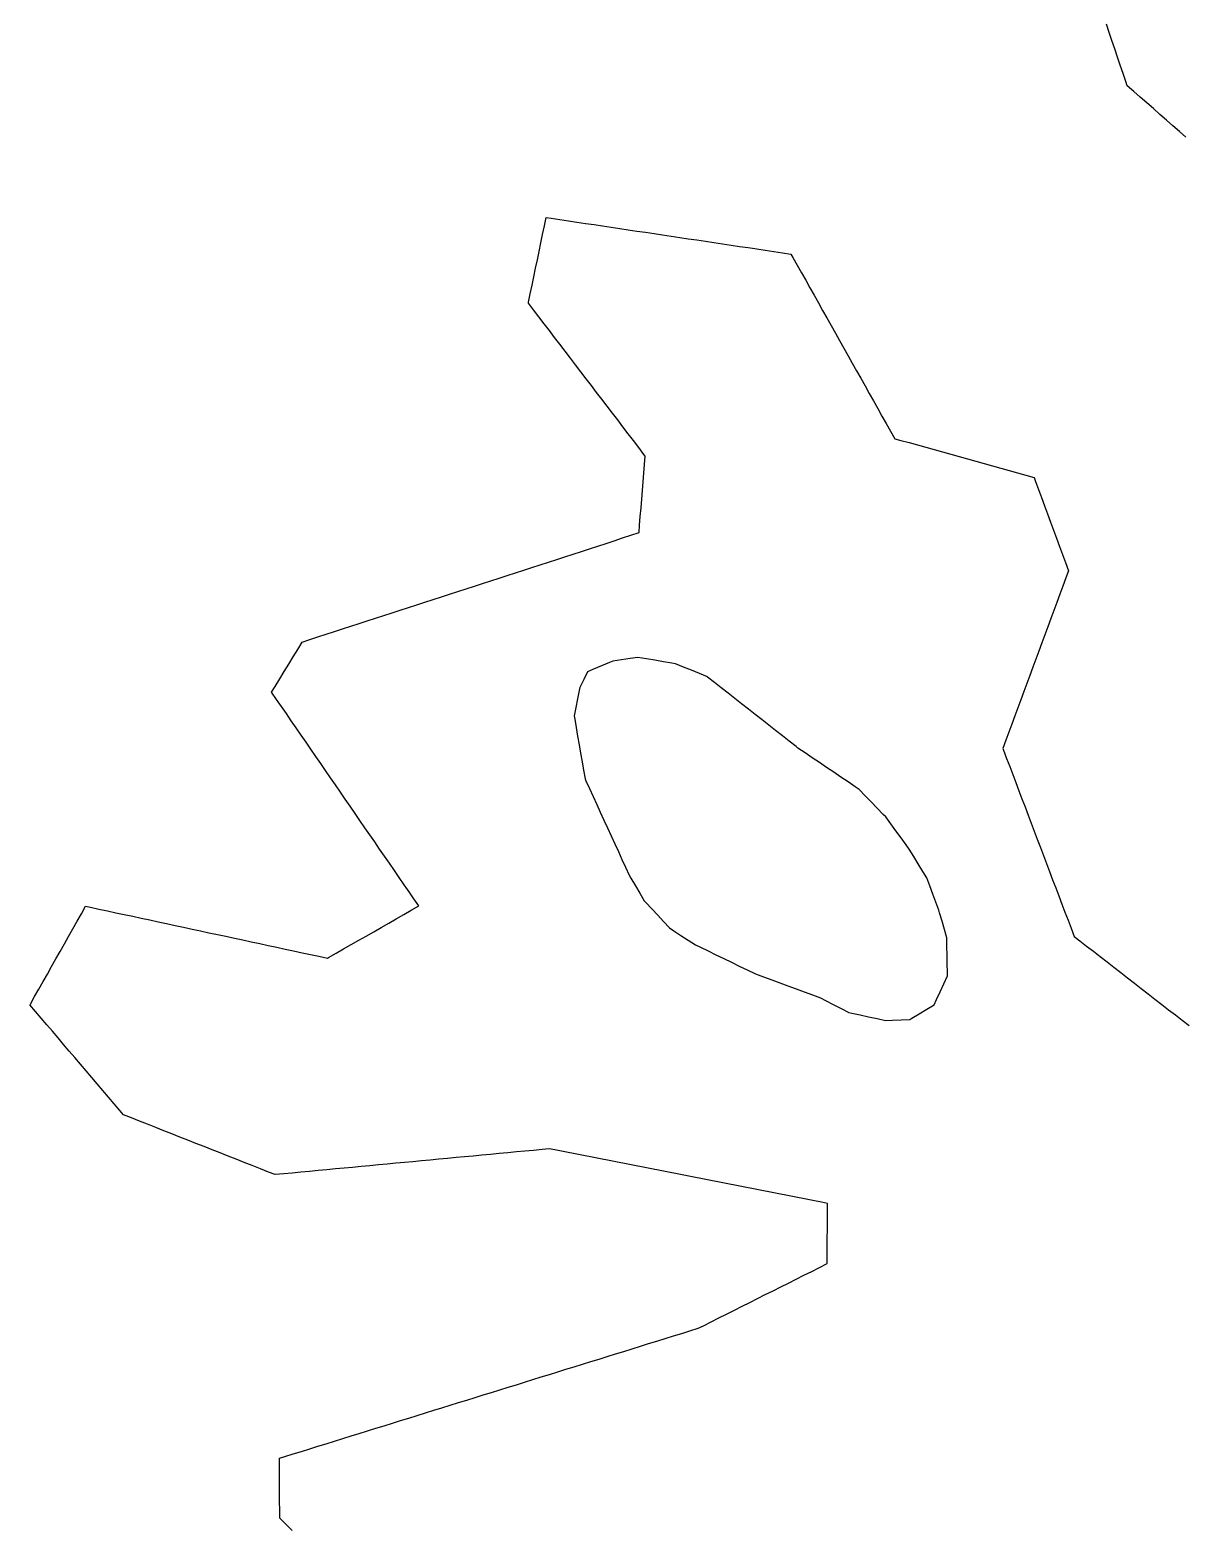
# Model space of a CAD drawing. Header units: millimetres. Extents: x 32 to 3054, y 42 to 5568.
# Drawn here: x 2490.4 to 2623.8, y 4009.3 to 4182.5 of the extents above; entities that cross this region are included whole.
import ezdxf

# ---------------------------------------------------------------- set-up
doc = ezdxf.new("R2010")
doc.units = ezdxf.units.MM
for name, color, linetype in [('ALL_ISLANDS', 7, 'Continuous'), ('OUTLINE_ISLAND_01', 7, 'Continuous'), ('OUTLINE_ISLAND_15', 7, 'Continuous')]:
    doc.layers.add(name, color=color, linetype=linetype)

msp = doc.modelspace()

# ---------------------------------------------------------------- linework, layer by layer
at = {"layer": 'ALL_ISLANDS'}
for points in [[(2623.9248, 4170.1425), (2623.1708, 4170.7994), (2622.4168, 4171.4562), (2621.6628, 4172.1131), (2620.9088, 4172.77), (2620.1548, 4173.4269), (2619.4008, 4174.0837), (2618.6468, 4174.7406), (2617.8928, 4175.3975), (2617.1388, 4176.0544), (2616.9712, 4176.5511), (2616.6515, 4177.4986), (2616.3319, 4178.4461), (2616.0122, 4179.3937), (2615.6925, 4180.3412), (2615.3728, 4181.2887), (2615.0531, 4182.2362), (2614.7334, 4183.1838)], [(2520.6533, 4009.1236), (2519.9451, 4009.8296), (2519.2369, 4010.5356), (2519.2309, 4011.4699), (2519.2245, 4012.4699), (2519.2181, 4013.4699), (2519.2117, 4014.4699), (2519.2053, 4015.4699), (2519.1989, 4016.4698), (2519.1925, 4017.4698), (2519.8279, 4017.667), (2520.7829, 4017.9634), (2521.738, 4018.2598), (2522.6931, 4018.5562), (2523.6481, 4018.8526), (2524.6032, 4019.1489), (2525.5583, 4019.4453), (2526.5133, 4019.7417), (2527.4684, 4020.0381), (2528.4235, 4020.3345), (2529.3785, 4020.6309), (2530.3336, 4020.9273), (2531.2887, 4021.2237), (2532.2437, 4021.5201), (2533.1988, 4021.8164), (2534.1539, 4022.1128), (2535.109, 4022.4092), (2536.064, 4022.7056), (2537.0191, 4023.002), (2537.9742, 4023.2984), (2538.9292, 4023.5948), (2539.8843, 4023.8912), (2540.8394, 4024.1875), (2541.7944, 4024.4839), (2542.7495, 4024.7803), (2543.7046, 4025.0767), (2544.6596, 4025.3731), (2545.6147, 4025.6695), (2546.5698, 4025.9659), (2547.5248, 4026.2623), (2548.4799, 4026.5587), (2549.435, 4026.855), (2550.39, 4027.1514), (2551.3451, 4027.4478), (2552.3002, 4027.7442), (2553.2552, 4028.0406), (2554.2103, 4028.337), (2555.1654, 4028.6334), (2556.1204, 4028.9298), (2557.0755, 4029.2262), (2558.0306, 4029.5225), (2558.9856, 4029.8189), (2559.9407, 4030.1153), (2560.8958, 4030.4117), (2561.8508, 4030.7081), (2562.8059, 4031.0045), (2563.761, 4031.3009), (2564.716, 4031.5973), (2565.6711, 4031.8937), (2566.6262, 4032.19), (2567.5812, 4032.4864), (2568.1756, 4032.7845), (2569.0694, 4033.2329), (2569.9633, 4033.6812), (2570.8571, 4034.1295), (2571.751, 4034.5779), (2572.6449, 4035.0262), (2573.5387, 4035.4746), (2574.4326, 4035.9229), (2575.3265, 4036.3712), (2576.2203, 4036.8196), (2577.1142, 4037.2679), (2578.0081, 4037.7163), (2578.9019, 4038.1646), (2579.7958, 4038.6129), (2580.6896, 4039.0613), (2581.5835, 4039.5096), (2582.4774, 4039.958), (2582.4823, 4040.9166), (2582.4874, 4041.9166), (2582.4925, 4042.9166), (2582.4976, 4043.9165), (2582.5027, 4044.9165), (2582.5078, 4045.9165), (2582.5129, 4046.9165), (2581.8089, 4047.0547), (2580.8277, 4047.2473), (2579.8464, 4047.4399), (2578.8651, 4047.6325), (2577.8838, 4047.825), (2576.9025, 4048.0176), (2575.9213, 4048.2102), (2574.94, 4048.4028), (2573.9587, 4048.5954), (2572.9774, 4048.788), (2571.9961, 4048.9806), (2571.0149, 4049.1732), (2570.0336, 4049.3658), (2569.0523, 4049.5584), (2568.071, 4049.751), (2567.0898, 4049.9436), (2566.1085, 4050.1362), (2565.1272, 4050.3288), (2564.1459, 4050.5214), (2563.1646, 4050.714), (2562.1834, 4050.9066), (2561.2021, 4051.0992), (2560.2208, 4051.2918), (2559.2395, 4051.4843), (2558.2582, 4051.6769), (2557.277, 4051.8695), (2556.2957, 4052.0621), (2555.3144, 4052.2547), (2554.3331, 4052.4473), (2553.3519, 4052.6399), (2552.3706, 4052.8325), (2551.3893, 4053.0251), (2550.408, 4053.2177), (2549.5579, 4053.1379), (2548.5623, 4053.0443), (2547.5667, 4052.9508), (2546.5711, 4052.8573), (2545.5755, 4052.7638), (2544.5798, 4052.6703), (2543.5842, 4052.5768), (2542.5886, 4052.4833), (2541.593, 4052.3897), (2540.5974, 4052.2962), (2539.6018, 4052.2027), (2538.6061, 4052.1092), (2537.6105, 4052.0157), (2536.6149, 4051.9222), (2535.6193, 4051.8287), (2534.6237, 4051.7352), (2533.628, 4051.6416), (2532.6324, 4051.5481), (2531.6368, 4051.4546), (2530.6412, 4051.3611), (2529.6456, 4051.2676), (2528.65, 4051.1741), (2527.6543, 4051.0806), (2526.6587, 4050.987), (2525.6631, 4050.8935), (2524.6675, 4050.8), (2523.6719, 4050.7065), (2522.6762, 4050.613), (2521.6806, 4050.5195), (2520.685, 4050.426), (2519.6894, 4050.3324), (2518.6938, 4050.2389), (2517.9274, 4050.5417), (2516.9974, 4050.9092), (2516.0674, 4051.2767), (2515.1374, 4051.6442), (2514.2073, 4052.0117), (2513.2773, 4052.3792), (2512.3473, 4052.7467), (2511.4173, 4053.1142), (2510.4872, 4053.4817), (2509.5572, 4053.8492), (2508.6272, 4054.2167), (2507.6972, 4054.5842), (2506.7671, 4054.9517), (2505.8371, 4055.3192), (2504.9071, 4055.6867), (2503.9771, 4056.0542), (2503.047, 4056.4216), (2502.117, 4056.7891), (2501.187, 4057.1566), (2500.7516, 4057.6684), (2500.1037, 4058.4301), (2499.4557, 4059.1917), (2498.8078, 4059.9534), (2498.1598, 4060.7151), (2497.5119, 4061.4768), (2496.8639, 4062.2384), (2496.216, 4063.0001), (2495.568, 4063.7618), (2494.9201, 4064.5235), (2494.2721, 4065.2852), (2493.6241, 4066.0468), (2492.9762, 4066.8085), (2492.3282, 4067.5702), (2491.6803, 4068.3319), (2491.0323, 4069.0936), (2490.3844, 4069.8552), (2490.4295, 4069.9353), (2490.9203, 4070.8066), (2491.4111, 4071.6779), (2491.9019, 4072.5492), (2492.3927, 4073.4205), (2492.8834, 4074.2917), (2493.3742, 4075.163), (2493.865, 4076.0343), (2494.3558, 4076.9056), (2494.8466, 4077.7769), (2495.3374, 4078.6481), (2495.8282, 4079.5194), (2496.319, 4080.3907), (2496.8098, 4081.262), (2497.3714, 4081.1413), (2498.3491, 4080.9312), (2499.3268, 4080.7211), (2500.3045, 4080.5111), (2501.2822, 4080.301), (2502.2599, 4080.0909), (2503.2376, 4079.8809), (2504.2152, 4079.6708), (2505.1929, 4079.4607), (2506.1706, 4079.2507), (2507.1483, 4079.0406), (2508.126, 4078.8305), (2509.1037, 4078.6205), (2510.0814, 4078.4104), (2511.0591, 4078.2003), (2512.0367, 4077.9903), (2513.0144, 4077.7802), (2513.9921, 4077.5701), (2514.9698, 4077.36), (2515.9475, 4077.15), (2516.9252, 4076.9399), (2517.9029, 4076.7298), (2518.8805, 4076.5198), (2519.8582, 4076.3097), (2520.8359, 4076.0996), (2521.8136, 4075.8896), (2522.7913, 4075.6795), (2523.769, 4075.4694), (2524.7467, 4075.2594), (2524.881, 4075.3361), (2525.7493, 4075.8321), (2526.6176, 4076.3281), (2527.4859, 4076.8241), (2528.3542, 4077.3202), (2529.2225, 4077.8162), (2530.0909, 4078.3122), (2530.9592, 4078.8082), (2531.8275, 4079.3042), (2532.6958, 4079.8003), (2533.5641, 4080.2963), (2534.4324, 4080.7923), (2535.3007, 4081.2883), (2534.7433, 4082.0981), (2534.1763, 4082.9218), (2533.6093, 4083.7455), (2533.0422, 4084.5692), (2532.4752, 4085.3929), (2531.9082, 4086.2166), (2531.3412, 4087.0403), (2530.7742, 4087.864), (2530.2072, 4088.6877), (2529.6401, 4089.5115), (2529.0731, 4090.3352), (2528.5061, 4091.1589), (2527.9391, 4091.9826), (2527.3721, 4092.8063), (2526.8051, 4093.63), (2526.2381, 4094.4537), (2525.671, 4095.2774), (2525.104, 4096.1011), (2524.537, 4096.9248), (2523.97, 4097.7485), (2523.403, 4098.5722), (2522.836, 4099.3959), (2522.2689, 4100.2196), (2521.7019, 4101.0434), (2521.1349, 4101.8671), (2520.5679, 4102.6908), (2520.0009, 4103.5145), (2519.4339, 4104.3382), (2518.8668, 4105.1619), (2518.2998, 4105.9856), (2518.712, 4106.6632), (2519.2318, 4107.5175), (2519.7515, 4108.3718), (2520.2713, 4109.2261), (2520.791, 4110.0805), (2521.3107, 4110.9348), (2521.8305, 4111.7891), (2522.6948, 4112.0699), (2523.6458, 4112.3789), (2524.5969, 4112.6879), (2525.548, 4112.9969), (2526.499, 4113.3059), (2527.4501, 4113.6148), (2528.4012, 4113.9238), (2529.3522, 4114.2328), (2530.3033, 4114.5418), (2531.2544, 4114.8508), (2532.2055, 4115.1598), (2533.1565, 4115.4687), (2534.1076, 4115.7777), (2535.0587, 4116.0867), (2536.0097, 4116.3957), (2536.9608, 4116.7047), (2537.9119, 4117.0137), (2538.8629, 4117.3226), (2539.814, 4117.6316), (2540.7651, 4117.9406), (2541.7161, 4118.2496), (2542.6672, 4118.5586), (2543.6183, 4118.8676), (2544.5693, 4119.1766), (2545.5204, 4119.4855), (2546.4715, 4119.7945), (2547.4225, 4120.1035), (2548.3736, 4120.4125), (2549.3247, 4120.7215), (2550.2757, 4121.0305), (2551.2268, 4121.3394), (2552.1779, 4121.6484), (2553.1289, 4121.9574), (2554.08, 4122.2664), (2555.0311, 4122.5754), (2555.9821, 4122.8844), (2556.9332, 4123.1933), (2557.8843, 4123.5023), (2558.8353, 4123.8113), (2559.7864, 4124.1203), (2560.7375, 4124.4293), (2560.8092, 4125.3117), (2560.8902, 4126.3084), (2560.9712, 4127.3051), (2561.0522, 4128.3018), (2561.1333, 4129.2985), (2561.2143, 4130.2952), (2561.2953, 4131.2919), (2561.3763, 4132.2887), (2561.4573, 4133.2854), (2561.3091, 4133.4794), (2560.702, 4134.2741), (2560.095, 4135.0687), (2559.4879, 4135.8634), (2558.8809, 4136.6581), (2558.2738, 4137.4527), (2557.6668, 4138.2474), (2557.0597, 4139.0421), (2556.4527, 4139.8367), (2555.8456, 4140.6314), (2555.2386, 4141.4261), (2554.6316, 4142.2207), (2554.0245, 4143.0154), (2553.4175, 4143.8101), (2552.8104, 4144.6047), (2552.2034, 4145.3994), (2551.5963, 4146.194), (2550.9893, 4146.9887), (2550.3822, 4147.7834), (2549.7752, 4148.578), (2549.1681, 4149.3727), (2548.5611, 4150.1674), (2547.954, 4150.962), (2547.9749, 4151.0622), (2548.1788, 4152.0412), (2548.3827, 4153.0202), (2548.5865, 4153.9992), (2548.7904, 4154.9781), (2548.9943, 4155.9571), (2549.1982, 4156.9361), (2549.4021, 4157.9151), (2549.606, 4158.8941), (2549.8099, 4159.8731), (2550.0138, 4160.8521), (2550.6011, 4160.7643), (2551.5902, 4160.6165), (2552.5792, 4160.4687), (2553.5682, 4160.3208), (2554.5572, 4160.173), (2555.5462, 4160.0252), (2556.5352, 4159.8774), (2557.5242, 4159.7295), (2558.5132, 4159.5817), (2559.5023, 4159.4339), (2560.4913, 4159.2861), (2561.4803, 4159.1382), (2562.4693, 4158.9904), (2563.4583, 4158.8426), (2564.4473, 4158.6948), (2565.4363, 4158.5469), (2566.4254, 4158.3991), (2567.4144, 4158.2513), (2568.4034, 4158.1035), (2569.3924, 4157.9556), (2570.3814, 4157.8078), (2571.3704, 4157.66), (2572.3594, 4157.5122), (2573.3485, 4157.3643), (2574.3375, 4157.2165), (2575.3265, 4157.0687), (2576.3155, 4156.9209), (2577.3045, 4156.773), (2578.2935, 4156.6252), (2578.5228, 4156.2168), (2579.0124, 4155.3448), (2579.502, 4154.4729), (2579.9915, 4153.6009), (2580.4811, 4152.7289), (2580.9707, 4151.857), (2581.4603, 4150.985), (2581.9498, 4150.113), (2582.4394, 4149.2411), (2582.929, 4148.3691), (2583.4185, 4147.4971), (2583.9081, 4146.6252), (2584.3977, 4145.7532), (2584.8872, 4144.8813), (2585.3768, 4144.0093), (2585.8664, 4143.1373), (2586.356, 4142.2654), (2586.8455, 4141.3934), (2587.3351, 4140.5214), (2587.8247, 4139.6495), (2588.3142, 4138.7775), (2588.8038, 4137.9055), (2589.2934, 4137.0336), (2589.783, 4136.1616), (2590.2725, 4135.2897), (2590.9676, 4135.0966), (2591.9311, 4134.8289), (2592.8946, 4134.5613), (2593.8581, 4134.2937), (2594.8216, 4134.026), (2595.7852, 4133.7584), (2596.7487, 4133.4907), (2597.7122, 4133.2231), (2598.6757, 4132.9554), (2599.6392, 4132.6878), (2600.6028, 4132.4202), (2601.5663, 4132.1525), (2602.5298, 4131.8849), (2603.4933, 4131.6172), (2604.4568, 4131.3496), (2605.4203, 4131.0819), (2606.3839, 4130.8143), (2606.5553, 4130.3493), (2606.9013, 4129.411), (2607.2472, 4128.4728), (2607.5932, 4127.5345), (2607.9392, 4126.5963), (2608.2851, 4125.658), (2608.6311, 4124.7198), (2608.977, 4123.7815), (2609.323, 4122.8433), (2609.6689, 4121.905), (2610.0149, 4120.9667), (2610.3608, 4120.0285), (2610.0508, 4119.1895), (2609.7041, 4118.2515), (2609.3575, 4117.3135), (2609.0108, 4116.3755), (2608.6642, 4115.4375), (2608.3175, 4114.4995), (2607.9708, 4113.5615), (2607.6242, 4112.6235), (2607.2775, 4111.6855), (2606.9309, 4110.7475), (2606.5842, 4109.8095), (2606.2376, 4108.8715), (2605.8909, 4107.9335), (2605.5443, 4106.9956), (2605.1976, 4106.0576), (2604.851, 4105.1196), (2604.5043, 4104.1816), (2604.1577, 4103.2436), (2603.811, 4102.3056), (2603.4644, 4101.3676), (2603.1177, 4100.4296), (2602.7711, 4099.4916), (2602.8512, 4099.2803), (2603.2056, 4098.3452), (2603.5601, 4097.4102), (2603.9145, 4096.4751), (2604.269, 4095.54), (2604.6235, 4094.6049), (2604.9779, 4093.6699), (2605.3324, 4092.7348), (2605.6868, 4091.7997), (2606.0413, 4090.8647), (2606.3957, 4089.9296), (2606.7502, 4088.9945), (2607.1047, 4088.0594), (2607.4591, 4087.1244), (2607.8136, 4086.1893), (2608.168, 4085.2542), (2608.5225, 4084.3192), (2608.877, 4083.3841), (2609.2314, 4082.449), (2609.5859, 4081.5139), (2609.9403, 4080.5789), (2610.2948, 4079.6438), (2610.6492, 4078.7087), (2611.0037, 4077.7737), (2611.6481, 4077.2735), (2612.438, 4076.6603), (2613.228, 4076.0472), (2614.0179, 4075.434), (2614.8079, 4074.8208), (2615.5978, 4074.2077), (2616.3878, 4073.5945), (2617.1777, 4072.9813), (2617.9677, 4072.3682), (2618.7576, 4071.755), (2619.5476, 4071.1418), (2620.3376, 4070.5287), (2621.1275, 4069.9155), (2621.9175, 4069.3023), (2622.7074, 4068.6892), (2623.4974, 4068.076), (2624.2873, 4067.4628)]]:
    msp.add_lwpolyline(points, dxfattribs=at)
msp.add_lwpolyline([(2554.7997, 4108.3395), (2554.3524, 4107.4451), (2553.9052, 4106.5507), (2553.8324, 4106.1868), (2553.636, 4105.2063), (2553.4397, 4104.2258), (2553.2434, 4103.2452), (2553.3068, 4102.8793), (2553.4777, 4101.894), (2553.6485, 4100.9087), (2553.8194, 4099.9234), (2553.9902, 4098.9381), (2554.1611, 4097.9528), (2554.3319, 4096.9676), (2554.5028, 4095.9823), (2554.6046, 4095.7598), (2555.0206, 4094.8504), (2555.4367, 4093.9411), (2555.8527, 4093.0317), (2556.2688, 4092.1224), (2556.6849, 4091.2131), (2557.1009, 4090.3037), (2557.517, 4089.3944), (2557.933, 4088.4851), (2558.3491, 4087.5757), (2558.7652, 4086.6664), (2559.1812, 4085.7571), (2559.5973, 4084.8477), (2559.8101, 4084.4859), (2560.3172, 4083.624), (2560.8243, 4082.7621), (2561.3313, 4081.9002), (2561.5353, 4081.6805), (2562.2156, 4080.9476), (2562.8959, 4080.2146), (2563.5761, 4079.4817), (2564.2564, 4078.7487), (2564.7427, 4078.432), (2565.5807, 4077.8863), (2566.4186, 4077.3405), (2567.2566, 4076.7947), (2567.825, 4076.5195), (2568.725, 4076.0837), (2569.625, 4075.6478), (2570.5251, 4075.212), (2571.4251, 4074.7762), (2572.3251, 4074.3404), (2573.2251, 4073.9046), (2574.1252, 4073.4687), (2574.1972, 4073.442), (2575.1349, 4073.0946), (2576.0726, 4072.7471), (2577.0103, 4072.3997), (2577.948, 4072.0522), (2578.8857, 4071.7047), (2579.8234, 4071.3573), (2580.7611, 4071.0098), (2581.6988, 4070.6624), (2582.2932, 4070.3584), (2583.1835, 4069.9031), (2584.0739, 4069.4478), (2584.9642, 4068.9925), (2585.3115, 4068.9169), (2586.2887, 4068.7044), (2587.2658, 4068.4918), (2588.243, 4068.2793), (2589.2201, 4068.0667), (2590.0343, 4068.0963), (2591.0336, 4068.1325), (2592.033, 4068.1688), (2592.2652, 4068.3101), (2593.1194, 4068.83), (2593.9736, 4069.3499), (2594.8279, 4069.8698), (2595.1089, 4070.4751), (2595.53, 4071.3822), (2595.9511, 4072.2892), (2596.3722, 4073.1962), (2596.3645, 4073.5986), (2596.3454, 4074.5984), (2596.3262, 4075.5983), (2596.3071, 4076.5981), (2596.2879, 4077.5979), (2596.0144, 4078.5562), (2595.74, 4079.5178), (2595.4655, 4080.4794), (2595.3539, 4080.7842), (2595.0101, 4081.7233), (2594.6663, 4082.6623), (2594.3226, 4083.6014), (2593.9788, 4084.5404), (2593.5215, 4085.2887), (2593.0001, 4086.1419), (2592.4787, 4086.9952), (2591.9572, 4087.8485), (2591.5993, 4088.3396), (2591.0103, 4089.1477), (2590.4213, 4089.9559), (2589.8323, 4090.764), (2589.2433, 4091.5722), (2588.9571, 4091.8693), (2588.2633, 4092.5896), (2587.5695, 4093.3098), (2586.8758, 4094.03), (2586.182, 4094.7502), (2585.7213, 4095.0608), (2584.8922, 4095.6198), (2584.063, 4096.1789), (2583.2339, 4096.7379), (2582.4048, 4097.297), (2581.5756, 4097.856), (2580.7465, 4098.4151), (2579.9174, 4098.9741), (2579.0882, 4099.5332), (2578.8758, 4099.7004), (2578.0901, 4100.319), (2577.3043, 4100.9375), (2576.5185, 4101.5561), (2575.7328, 4102.1746), (2574.947, 4102.7931), (2574.1613, 4103.4117), (2573.3755, 4104.0302), (2572.5898, 4104.6488), (2571.804, 4105.2673), (2571.0183, 4105.8859), (2570.2325, 4106.5044), (2569.4468, 4107.1229), (2568.661, 4107.7415), (2568.6304, 4107.7541), (2567.7064, 4108.1365), (2566.7824, 4108.5188), (2565.8584, 4108.9011), (2564.9343, 4109.2834), (2564.5463, 4109.348), (2563.5598, 4109.5121), (2562.5734, 4109.6761), (2561.5869, 4109.8402), (2560.6005, 4110.0043), (2559.7007, 4109.8767), (2558.7106, 4109.7364), (2557.7204, 4109.5961), (2557.33, 4109.4281), (2556.4114, 4109.0329), (2555.4928, 4108.6377)], close=True, dxfattribs=at)
at = {"layer": 'OUTLINE_ISLAND_01'}
for points in [[(2623.9248, 4170.1425), (2623.1708, 4170.7994), (2622.4168, 4171.4562), (2621.6628, 4172.1131), (2620.9088, 4172.77), (2620.1548, 4173.4269), (2619.4008, 4174.0837), (2618.6468, 4174.7406), (2617.8928, 4175.3975), (2617.1388, 4176.0544), (2616.9712, 4176.5511), (2616.6515, 4177.4986), (2616.3319, 4178.4461), (2616.0122, 4179.3937), (2615.6925, 4180.3412), (2615.3728, 4181.2887), (2615.0531, 4182.2362), (2614.7334, 4183.1838)], [(2520.6533, 4009.1236), (2519.9451, 4009.8296), (2519.2369, 4010.5356), (2519.2309, 4011.4699), (2519.2245, 4012.4699), (2519.2181, 4013.4699), (2519.2117, 4014.4699), (2519.2053, 4015.4699), (2519.1989, 4016.4698), (2519.1925, 4017.4698), (2519.8279, 4017.667), (2520.7829, 4017.9634), (2521.738, 4018.2598), (2522.6931, 4018.5562), (2523.6481, 4018.8526), (2524.6032, 4019.1489), (2525.5583, 4019.4453), (2526.5133, 4019.7417), (2527.4684, 4020.0381), (2528.4235, 4020.3345), (2529.3785, 4020.6309), (2530.3336, 4020.9273), (2531.2887, 4021.2237), (2532.2437, 4021.5201), (2533.1988, 4021.8164), (2534.1539, 4022.1128), (2535.109, 4022.4092), (2536.064, 4022.7056), (2537.0191, 4023.002), (2537.9742, 4023.2984), (2538.9292, 4023.5948), (2539.8843, 4023.8912), (2540.8394, 4024.1875), (2541.7944, 4024.4839), (2542.7495, 4024.7803), (2543.7046, 4025.0767), (2544.6596, 4025.3731), (2545.6147, 4025.6695), (2546.5698, 4025.9659), (2547.5248, 4026.2623), (2548.4799, 4026.5587), (2549.435, 4026.855), (2550.39, 4027.1514), (2551.3451, 4027.4478), (2552.3002, 4027.7442), (2553.2552, 4028.0406), (2554.2103, 4028.337), (2555.1654, 4028.6334), (2556.1204, 4028.9298), (2557.0755, 4029.2262), (2558.0306, 4029.5225), (2558.9856, 4029.8189), (2559.9407, 4030.1153), (2560.8958, 4030.4117), (2561.8508, 4030.7081), (2562.8059, 4031.0045), (2563.761, 4031.3009), (2564.716, 4031.5973), (2565.6711, 4031.8937), (2566.6262, 4032.19), (2567.5812, 4032.4864), (2568.1756, 4032.7845), (2569.0694, 4033.2329), (2569.9633, 4033.6812), (2570.8571, 4034.1295), (2571.751, 4034.5779), (2572.6449, 4035.0262), (2573.5387, 4035.4746), (2574.4326, 4035.9229), (2575.3265, 4036.3712), (2576.2203, 4036.8196), (2577.1142, 4037.2679), (2578.0081, 4037.7163), (2578.9019, 4038.1646), (2579.7958, 4038.6129), (2580.6896, 4039.0613), (2581.5835, 4039.5096), (2582.4774, 4039.958), (2582.4823, 4040.9166), (2582.4874, 4041.9166), (2582.4925, 4042.9166), (2582.4976, 4043.9165), (2582.5027, 4044.9165), (2582.5078, 4045.9165), (2582.5129, 4046.9165), (2581.8089, 4047.0547), (2580.8277, 4047.2473), (2579.8464, 4047.4399), (2578.8651, 4047.6325), (2577.8838, 4047.825), (2576.9025, 4048.0176), (2575.9213, 4048.2102), (2574.94, 4048.4028), (2573.9587, 4048.5954), (2572.9774, 4048.788), (2571.9961, 4048.9806), (2571.0149, 4049.1732), (2570.0336, 4049.3658), (2569.0523, 4049.5584), (2568.071, 4049.751), (2567.0898, 4049.9436), (2566.1085, 4050.1362), (2565.1272, 4050.3288), (2564.1459, 4050.5214), (2563.1646, 4050.714), (2562.1834, 4050.9066), (2561.2021, 4051.0992), (2560.2208, 4051.2918), (2559.2395, 4051.4843), (2558.2582, 4051.6769), (2557.277, 4051.8695), (2556.2957, 4052.0621), (2555.3144, 4052.2547), (2554.3331, 4052.4473), (2553.3519, 4052.6399), (2552.3706, 4052.8325), (2551.3893, 4053.0251), (2550.408, 4053.2177), (2549.5579, 4053.1379), (2548.5623, 4053.0443), (2547.5667, 4052.9508), (2546.5711, 4052.8573), (2545.5755, 4052.7638), (2544.5798, 4052.6703), (2543.5842, 4052.5768), (2542.5886, 4052.4833), (2541.593, 4052.3897), (2540.5974, 4052.2962), (2539.6018, 4052.2027), (2538.6061, 4052.1092), (2537.6105, 4052.0157), (2536.6149, 4051.9222), (2535.6193, 4051.8287), (2534.6237, 4051.7352), (2533.628, 4051.6416), (2532.6324, 4051.5481), (2531.6368, 4051.4546), (2530.6412, 4051.3611), (2529.6456, 4051.2676), (2528.65, 4051.1741), (2527.6543, 4051.0806), (2526.6587, 4050.987), (2525.6631, 4050.8935), (2524.6675, 4050.8), (2523.6719, 4050.7065), (2522.6762, 4050.613), (2521.6806, 4050.5195), (2520.685, 4050.426), (2519.6894, 4050.3324), (2518.6938, 4050.2389), (2517.9274, 4050.5417), (2516.9974, 4050.9092), (2516.0674, 4051.2767), (2515.1374, 4051.6442), (2514.2073, 4052.0117), (2513.2773, 4052.3792), (2512.3473, 4052.7467), (2511.4173, 4053.1142), (2510.4872, 4053.4817), (2509.5572, 4053.8492), (2508.6272, 4054.2167), (2507.6972, 4054.5842), (2506.7671, 4054.9517), (2505.8371, 4055.3192), (2504.9071, 4055.6867), (2503.9771, 4056.0542), (2503.047, 4056.4216), (2502.117, 4056.7891), (2501.187, 4057.1566), (2500.7516, 4057.6684), (2500.1037, 4058.4301), (2499.4557, 4059.1917), (2498.8078, 4059.9534), (2498.1598, 4060.7151), (2497.5119, 4061.4768), (2496.8639, 4062.2384), (2496.216, 4063.0001), (2495.568, 4063.7618), (2494.9201, 4064.5235), (2494.2721, 4065.2852), (2493.6241, 4066.0468), (2492.9762, 4066.8085), (2492.3282, 4067.5702), (2491.6803, 4068.3319), (2491.0323, 4069.0936), (2490.3844, 4069.8552), (2490.4295, 4069.9353), (2490.9203, 4070.8066), (2491.4111, 4071.6779), (2491.9019, 4072.5492), (2492.3927, 4073.4205), (2492.8834, 4074.2917), (2493.3742, 4075.163), (2493.865, 4076.0343), (2494.3558, 4076.9056), (2494.8466, 4077.7769), (2495.3374, 4078.6481), (2495.8282, 4079.5194), (2496.319, 4080.3907), (2496.8098, 4081.262), (2497.3714, 4081.1413), (2498.3491, 4080.9312), (2499.3268, 4080.7211), (2500.3045, 4080.5111), (2501.2822, 4080.301), (2502.2599, 4080.0909), (2503.2376, 4079.8809), (2504.2152, 4079.6708), (2505.1929, 4079.4607), (2506.1706, 4079.2507), (2507.1483, 4079.0406), (2508.126, 4078.8305), (2509.1037, 4078.6205), (2510.0814, 4078.4104), (2511.0591, 4078.2003), (2512.0367, 4077.9903), (2513.0144, 4077.7802), (2513.9921, 4077.5701), (2514.9698, 4077.36), (2515.9475, 4077.15), (2516.9252, 4076.9399), (2517.9029, 4076.7298), (2518.8805, 4076.5198), (2519.8582, 4076.3097), (2520.8359, 4076.0996), (2521.8136, 4075.8896), (2522.7913, 4075.6795), (2523.769, 4075.4694), (2524.7467, 4075.2594), (2524.881, 4075.3361), (2525.7493, 4075.8321), (2526.6176, 4076.3281), (2527.4859, 4076.8241), (2528.3542, 4077.3202), (2529.2225, 4077.8162), (2530.0909, 4078.3122), (2530.9592, 4078.8082), (2531.8275, 4079.3042), (2532.6958, 4079.8003), (2533.5641, 4080.2963), (2534.4324, 4080.7923), (2535.3007, 4081.2883), (2534.7433, 4082.0981), (2534.1763, 4082.9218), (2533.6093, 4083.7455), (2533.0422, 4084.5692), (2532.4752, 4085.3929), (2531.9082, 4086.2166), (2531.3412, 4087.0403), (2530.7742, 4087.864), (2530.2072, 4088.6877), (2529.6401, 4089.5115), (2529.0731, 4090.3352), (2528.5061, 4091.1589), (2527.9391, 4091.9826), (2527.3721, 4092.8063), (2526.8051, 4093.63), (2526.2381, 4094.4537), (2525.671, 4095.2774), (2525.104, 4096.1011), (2524.537, 4096.9248), (2523.97, 4097.7485), (2523.403, 4098.5722), (2522.836, 4099.3959), (2522.2689, 4100.2196), (2521.7019, 4101.0434), (2521.1349, 4101.8671), (2520.5679, 4102.6908), (2520.0009, 4103.5145), (2519.4339, 4104.3382), (2518.8668, 4105.1619), (2518.2998, 4105.9856), (2518.712, 4106.6632), (2519.2318, 4107.5175), (2519.7515, 4108.3718), (2520.2713, 4109.2261), (2520.791, 4110.0805), (2521.3107, 4110.9348), (2521.8305, 4111.7891), (2522.6948, 4112.0699), (2523.6458, 4112.3789), (2524.5969, 4112.6879), (2525.548, 4112.9969), (2526.499, 4113.3059), (2527.4501, 4113.6148), (2528.4012, 4113.9238), (2529.3522, 4114.2328), (2530.3033, 4114.5418), (2531.2544, 4114.8508), (2532.2055, 4115.1598), (2533.1565, 4115.4687), (2534.1076, 4115.7777), (2535.0587, 4116.0867), (2536.0097, 4116.3957), (2536.9608, 4116.7047), (2537.9119, 4117.0137), (2538.8629, 4117.3226), (2539.814, 4117.6316), (2540.7651, 4117.9406), (2541.7161, 4118.2496), (2542.6672, 4118.5586), (2543.6183, 4118.8676), (2544.5693, 4119.1766), (2545.5204, 4119.4855), (2546.4715, 4119.7945), (2547.4225, 4120.1035), (2548.3736, 4120.4125), (2549.3247, 4120.7215), (2550.2757, 4121.0305), (2551.2268, 4121.3394), (2552.1779, 4121.6484), (2553.1289, 4121.9574), (2554.08, 4122.2664), (2555.0311, 4122.5754), (2555.9821, 4122.8844), (2556.9332, 4123.1933), (2557.8843, 4123.5023), (2558.8353, 4123.8113), (2559.7864, 4124.1203), (2560.7375, 4124.4293), (2560.8092, 4125.3117), (2560.8902, 4126.3084), (2560.9712, 4127.3051), (2561.0522, 4128.3018), (2561.1333, 4129.2985), (2561.2143, 4130.2952), (2561.2953, 4131.2919), (2561.3763, 4132.2887), (2561.4573, 4133.2854), (2561.3091, 4133.4794), (2560.702, 4134.2741), (2560.095, 4135.0687), (2559.4879, 4135.8634), (2558.8809, 4136.6581), (2558.2738, 4137.4527), (2557.6668, 4138.2474), (2557.0597, 4139.0421), (2556.4527, 4139.8367), (2555.8456, 4140.6314), (2555.2386, 4141.4261), (2554.6316, 4142.2207), (2554.0245, 4143.0154), (2553.4175, 4143.8101), (2552.8104, 4144.6047), (2552.2034, 4145.3994), (2551.5963, 4146.194), (2550.9893, 4146.9887), (2550.3822, 4147.7834), (2549.7752, 4148.578), (2549.1681, 4149.3727), (2548.5611, 4150.1674), (2547.954, 4150.962), (2547.9749, 4151.0622), (2548.1788, 4152.0412), (2548.3827, 4153.0202), (2548.5865, 4153.9992), (2548.7904, 4154.9781), (2548.9943, 4155.9571), (2549.1982, 4156.9361), (2549.4021, 4157.9151), (2549.606, 4158.8941), (2549.8099, 4159.8731), (2550.0138, 4160.8521), (2550.6011, 4160.7643), (2551.5902, 4160.6165), (2552.5792, 4160.4687), (2553.5682, 4160.3208), (2554.5572, 4160.173), (2555.5462, 4160.0252), (2556.5352, 4159.8774), (2557.5242, 4159.7295), (2558.5132, 4159.5817), (2559.5023, 4159.4339), (2560.4913, 4159.2861), (2561.4803, 4159.1382), (2562.4693, 4158.9904), (2563.4583, 4158.8426), (2564.4473, 4158.6948), (2565.4363, 4158.5469), (2566.4254, 4158.3991), (2567.4144, 4158.2513), (2568.4034, 4158.1035), (2569.3924, 4157.9556), (2570.3814, 4157.8078), (2571.3704, 4157.66), (2572.3594, 4157.5122), (2573.3485, 4157.3643), (2574.3375, 4157.2165), (2575.3265, 4157.0687), (2576.3155, 4156.9209), (2577.3045, 4156.773), (2578.2935, 4156.6252), (2578.5228, 4156.2168), (2579.0124, 4155.3448), (2579.502, 4154.4729), (2579.9915, 4153.6009), (2580.4811, 4152.7289), (2580.9707, 4151.857), (2581.4603, 4150.985), (2581.9498, 4150.113), (2582.4394, 4149.2411), (2582.929, 4148.3691), (2583.4185, 4147.4971), (2583.9081, 4146.6252), (2584.3977, 4145.7532), (2584.8872, 4144.8813), (2585.3768, 4144.0093), (2585.8664, 4143.1373), (2586.356, 4142.2654), (2586.8455, 4141.3934), (2587.3351, 4140.5214), (2587.8247, 4139.6495), (2588.3142, 4138.7775), (2588.8038, 4137.9055), (2589.2934, 4137.0336), (2589.783, 4136.1616), (2590.2725, 4135.2897), (2590.9676, 4135.0966), (2591.9311, 4134.8289), (2592.8946, 4134.5613), (2593.8581, 4134.2937), (2594.8216, 4134.026), (2595.7852, 4133.7584), (2596.7487, 4133.4907), (2597.7122, 4133.2231), (2598.6757, 4132.9554), (2599.6392, 4132.6878), (2600.6028, 4132.4202), (2601.5663, 4132.1525), (2602.5298, 4131.8849), (2603.4933, 4131.6172), (2604.4568, 4131.3496), (2605.4203, 4131.0819), (2606.3839, 4130.8143), (2606.5553, 4130.3493), (2606.9013, 4129.411), (2607.2472, 4128.4728), (2607.5932, 4127.5345), (2607.9392, 4126.5963), (2608.2851, 4125.658), (2608.6311, 4124.7198), (2608.977, 4123.7815), (2609.323, 4122.8433), (2609.6689, 4121.905), (2610.0149, 4120.9667), (2610.3608, 4120.0285), (2610.0508, 4119.1895), (2609.7041, 4118.2515), (2609.3575, 4117.3135), (2609.0108, 4116.3755), (2608.6642, 4115.4375), (2608.3175, 4114.4995), (2607.9708, 4113.5615), (2607.6242, 4112.6235), (2607.2775, 4111.6855), (2606.9309, 4110.7475), (2606.5842, 4109.8095), (2606.2376, 4108.8715), (2605.8909, 4107.9335), (2605.5443, 4106.9956), (2605.1976, 4106.0576), (2604.851, 4105.1196), (2604.5043, 4104.1816), (2604.1577, 4103.2436), (2603.811, 4102.3056), (2603.4644, 4101.3676), (2603.1177, 4100.4296), (2602.7711, 4099.4916), (2602.8512, 4099.2803), (2603.2056, 4098.3452), (2603.5601, 4097.4102), (2603.9145, 4096.4751), (2604.269, 4095.54), (2604.6235, 4094.6049), (2604.9779, 4093.6699), (2605.3324, 4092.7348), (2605.6868, 4091.7997), (2606.0413, 4090.8647), (2606.3957, 4089.9296), (2606.7502, 4088.9945), (2607.1047, 4088.0594), (2607.4591, 4087.1244), (2607.8136, 4086.1893), (2608.168, 4085.2542), (2608.5225, 4084.3192), (2608.877, 4083.3841), (2609.2314, 4082.449), (2609.5859, 4081.5139), (2609.9403, 4080.5789), (2610.2948, 4079.6438), (2610.6492, 4078.7087), (2611.0037, 4077.7737), (2611.6481, 4077.2735), (2612.438, 4076.6603), (2613.228, 4076.0472), (2614.0179, 4075.434), (2614.8079, 4074.8208), (2615.5978, 4074.2077), (2616.3878, 4073.5945), (2617.1777, 4072.9813), (2617.9677, 4072.3682), (2618.7576, 4071.755), (2619.5476, 4071.1418), (2620.3376, 4070.5287), (2621.1275, 4069.9155), (2621.9175, 4069.3023), (2622.7074, 4068.6892), (2623.4974, 4068.076), (2624.2873, 4067.4628)]]:
    msp.add_lwpolyline(points, dxfattribs=at)
at = {"layer": 'OUTLINE_ISLAND_15'}
msp.add_lwpolyline([(2554.7997, 4108.3395), (2554.3524, 4107.4451), (2553.9052, 4106.5507), (2553.8324, 4106.1868), (2553.636, 4105.2063), (2553.4397, 4104.2258), (2553.2434, 4103.2452), (2553.3068, 4102.8793), (2553.4777, 4101.894), (2553.6485, 4100.9087), (2553.8194, 4099.9234), (2553.9902, 4098.9381), (2554.1611, 4097.9528), (2554.3319, 4096.9676), (2554.5028, 4095.9823), (2554.6046, 4095.7598), (2555.0206, 4094.8504), (2555.4367, 4093.9411), (2555.8527, 4093.0317), (2556.2688, 4092.1224), (2556.6849, 4091.2131), (2557.1009, 4090.3037), (2557.517, 4089.3944), (2557.933, 4088.4851), (2558.3491, 4087.5757), (2558.7652, 4086.6664), (2559.1812, 4085.7571), (2559.5973, 4084.8477), (2559.8101, 4084.4859), (2560.3172, 4083.624), (2560.8243, 4082.7621), (2561.3313, 4081.9002), (2561.5353, 4081.6805), (2562.2156, 4080.9476), (2562.8959, 4080.2146), (2563.5761, 4079.4817), (2564.2564, 4078.7487), (2564.7427, 4078.432), (2565.5807, 4077.8863), (2566.4186, 4077.3405), (2567.2566, 4076.7947), (2567.825, 4076.5195), (2568.725, 4076.0837), (2569.625, 4075.6478), (2570.5251, 4075.212), (2571.4251, 4074.7762), (2572.3251, 4074.3404), (2573.2251, 4073.9046), (2574.1252, 4073.4687), (2574.1972, 4073.442), (2575.1349, 4073.0946), (2576.0726, 4072.7471), (2577.0103, 4072.3997), (2577.948, 4072.0522), (2578.8857, 4071.7047), (2579.8234, 4071.3573), (2580.7611, 4071.0098), (2581.6988, 4070.6624), (2582.2932, 4070.3584), (2583.1835, 4069.9031), (2584.0739, 4069.4478), (2584.9642, 4068.9925), (2585.3115, 4068.9169), (2586.2887, 4068.7044), (2587.2658, 4068.4918), (2588.243, 4068.2793), (2589.2201, 4068.0667), (2590.0343, 4068.0963), (2591.0336, 4068.1325), (2592.033, 4068.1688), (2592.2652, 4068.3101), (2593.1194, 4068.83), (2593.9736, 4069.3499), (2594.8279, 4069.8698), (2595.1089, 4070.4751), (2595.53, 4071.3822), (2595.9511, 4072.2892), (2596.3722, 4073.1962), (2596.3645, 4073.5986), (2596.3454, 4074.5984), (2596.3262, 4075.5983), (2596.3071, 4076.5981), (2596.2879, 4077.5979), (2596.0144, 4078.5562), (2595.74, 4079.5178), (2595.4655, 4080.4794), (2595.3539, 4080.7842), (2595.0101, 4081.7233), (2594.6663, 4082.6623), (2594.3226, 4083.6014), (2593.9788, 4084.5404), (2593.5215, 4085.2887), (2593.0001, 4086.1419), (2592.4787, 4086.9952), (2591.9572, 4087.8485), (2591.5993, 4088.3396), (2591.0103, 4089.1477), (2590.4213, 4089.9559), (2589.8323, 4090.764), (2589.2433, 4091.5722), (2588.9571, 4091.8693), (2588.2633, 4092.5896), (2587.5695, 4093.3098), (2586.8758, 4094.03), (2586.182, 4094.7502), (2585.7213, 4095.0608), (2584.8922, 4095.6198), (2584.063, 4096.1789), (2583.2339, 4096.7379), (2582.4048, 4097.297), (2581.5756, 4097.856), (2580.7465, 4098.4151), (2579.9174, 4098.9741), (2579.0882, 4099.5332), (2578.8758, 4099.7004), (2578.0901, 4100.319), (2577.3043, 4100.9375), (2576.5185, 4101.5561), (2575.7328, 4102.1746), (2574.947, 4102.7931), (2574.1613, 4103.4117), (2573.3755, 4104.0302), (2572.5898, 4104.6488), (2571.804, 4105.2673), (2571.0183, 4105.8859), (2570.2325, 4106.5044), (2569.4468, 4107.1229), (2568.661, 4107.7415), (2568.6304, 4107.7541), (2567.7064, 4108.1365), (2566.7824, 4108.5188), (2565.8584, 4108.9011), (2564.9343, 4109.2834), (2564.5463, 4109.348), (2563.5598, 4109.5121), (2562.5734, 4109.6761), (2561.5869, 4109.8402), (2560.6005, 4110.0043), (2559.7007, 4109.8767), (2558.7106, 4109.7364), (2557.7204, 4109.5961), (2557.33, 4109.4281), (2556.4114, 4109.0329), (2555.4928, 4108.6377)], close=True, dxfattribs=at)

doc.saveas('drawing.dxf')
